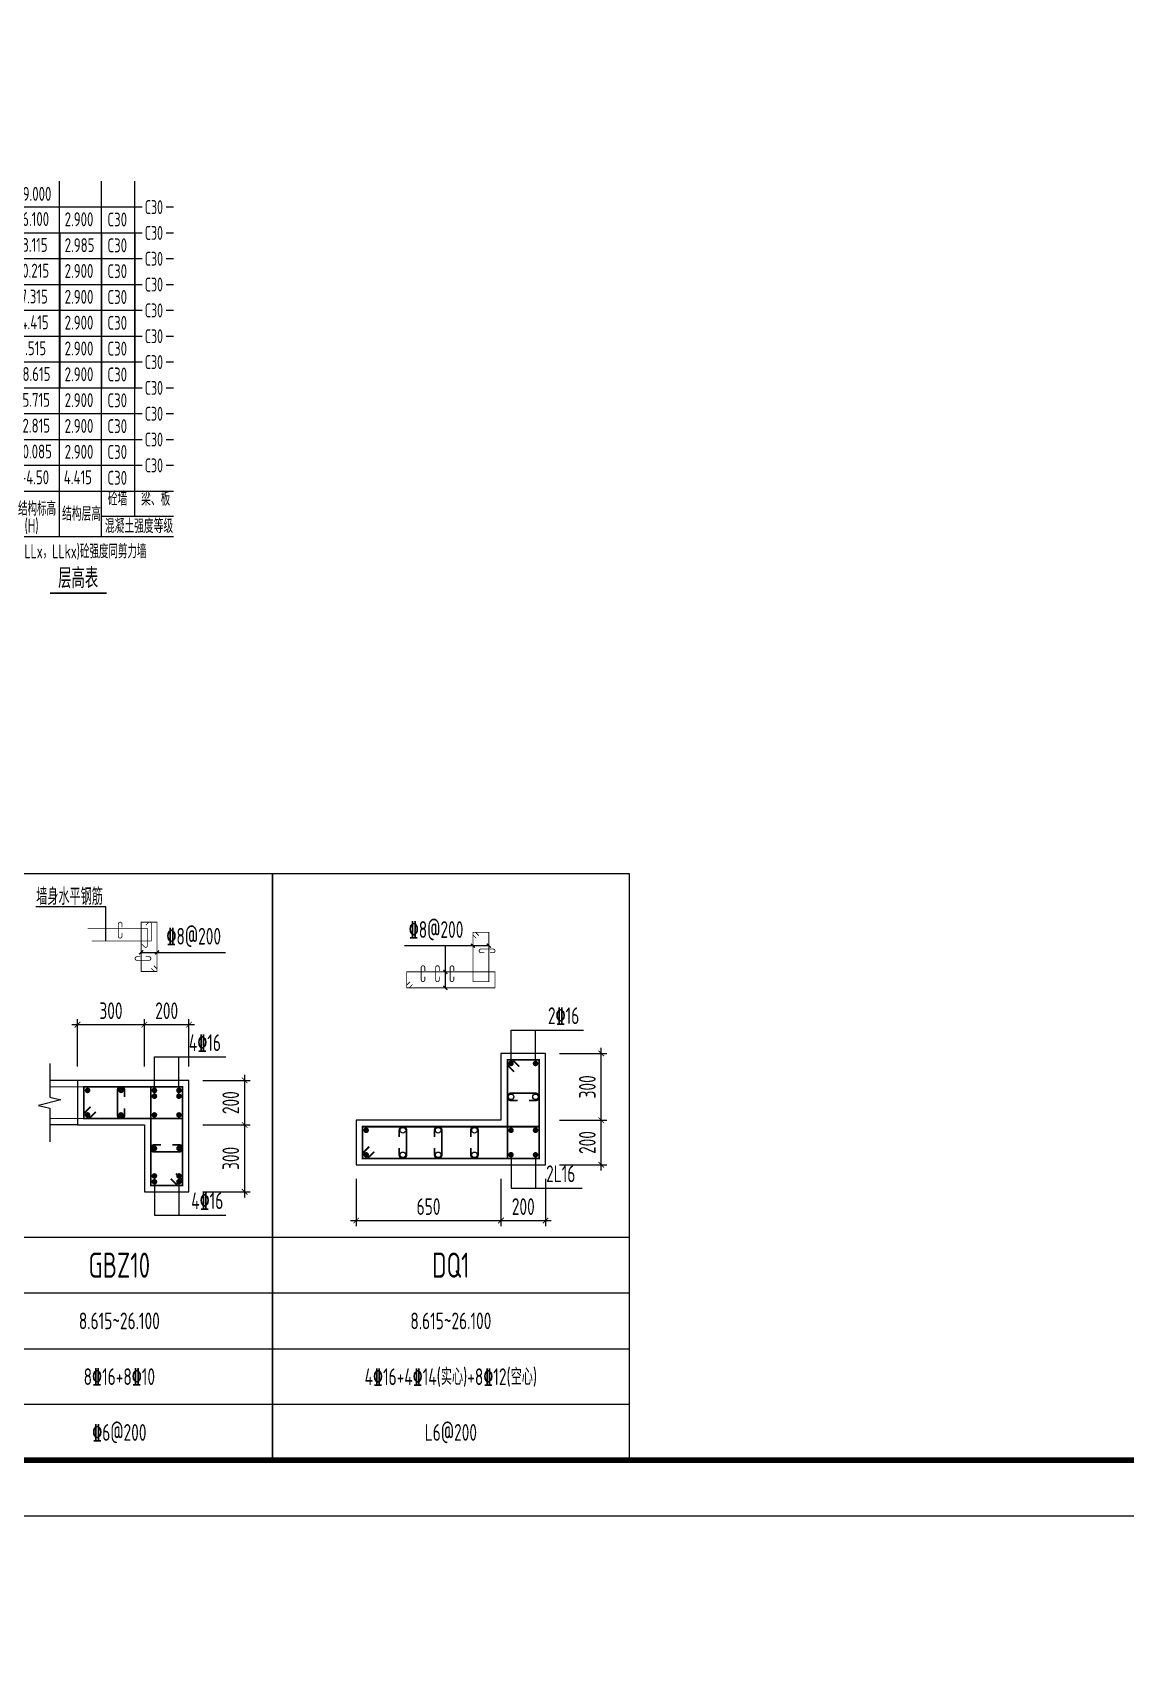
# Model space of a CAD drawing. Extents: x 826826 to 1642106, y -156213 to 399140.
# Drawn here: x 1212855 to 1232476, y 86383 to 115440 of the extents above; entities that cross this region are included whole.
import ezdxf
from ezdxf.enums import TextEntityAlignment as Align

# ---------------------------------------------------------------- set-up
doc = ezdxf.new("R2010")
doc.units = 0
doc.header["$LTSCALE"] = 1000
doc.layers.get('0').update_dxf_attribs({"linetype": 'CONTINUOUS'})
doc.layers.get('DEFPOINTS').update_dxf_attribs({"linetype": 'CONTINUOUS'})
for name, color, linetype in [('-TK', 7, 'CONTINUOUS'), ('COLU_DE_DIM', 3, 'CONTINUOUS'), ('COLU_DE_TH', 7, 'CONTINUOUS'), ('LABEL', 1, 'CONTINUOUS'), ('LINK', 6, 'CONTINUOUS'), ('LINK-INDEX', 6, 'CONTINUOUS'), ('link-墙筋', 6, 'CONTINUOUS'), ('REIN', 6, 'CONTINUOUS'), ('S-0-TEXT', 7, 'CONTINUOUS'), ('S-B表格', 2, 'CONTINUOUS'), ('TAB', 7, 'CONTINUOUS'), ('TAB_TEXT', 7, 'CONTINUOUS'), ('TEXT', 2, 'CONTINUOUS'), ('TEXT25', 2, 'CONTINUOUS'), ('THIN', 7, 'CONTINUOUS'), ('z-计算配筋', 7, 'CONTINUOUS'), ('审核', 1, 'CONTINUOUS')]:
    doc.layers.add(name, color=color, linetype=linetype)
doc.layers.add('7549', color=9, linetype='CONTINUOUS', lineweight=18)
doc.styles.add('TSSD_DIMENSION', font='Tssdeng.shx', dxfattribs={"width": 0.7, "bigfont": 'tssdchn.shx'})
doc.styles.add('TSSD_REIN', font='tssdeng.shx', dxfattribs={"width": 0.7, "height": 300, "bigfont": 'tssdchn.shx'})
doc.dimstyles.new('TSSD_25_100', dxfattribs={"dimtxt": 300, "dimasz": 100, "dimexe": 100, "dimexo": 250, "dimgap": 100, "dimtad": 1, "dimdec": 0, "dimlfac": 0.25, "dimzin": 0, "dimdsep": 46, "dimtxsty": 'TSSD_DIMENSION', "dimblk": 'ARCHTICK', "dimcen": 0, "dimdle": 100, "dimclrt": 7, "dimadec": 0, "dimazin": 0, "dimtfac": 1, "dimtdec": 0, "dimtix": 1, "dimtmove": 2, "dimatfit": 3, "dimldrblk": 'ARCHTICK', "dimfxl": 0, "dimtolj": 1, "dimtzin": 0, "dimarcsym": 0})

# ---------------------------------------------------------------- blocks, each defined once
blk = doc.blocks.new('_ArchTick')
at = {"color": 0, "linetype": 'ByBlock', "const_width": 0.15}
blk.add_lwpolyline([(-0.5, -0.5), (0.5, 0.5)], dxfattribs=at)
blk = doc.blocks.new('*D707')
at = {"layer": 'COLU_DE_DIM', "color": 0, "lineweight": -2}
for p, q in [((1218665, 94869), (1218665, 94019)), ((1221265, 94869), (1221265, 94019)), ((1218565, 94119), (1221365, 94119))]:
    blk.add_line(p, q, dxfattribs=at)
at = {"layer": 'DEFPOINTS', "color": 0}
for p in [(1218665, 95119), (1221265, 95119), (1221265, 94119)]:
    blk.add_point(p, dxfattribs=at)
at = {"layer": 'COLU_DE_DIM', "color": 0, "lineweight": -2, "xscale": 100, "yscale": 100, "zscale": 100, "rotation": 180}
blk.add_blockref('_ArchTick', (1218665, 94119), dxfattribs=at)
at = {"layer": 'COLU_DE_DIM', "color": 0, "lineweight": -2, "xscale": 100, "yscale": 100, "zscale": 100}
blk.add_blockref('_ArchTick', (1221265, 94119), dxfattribs=at)
at = {"layer": 'COLU_DE_DIM', "color": 7, "insert": (1219965, 94369), "char_height": 300, "attachment_point": 5, "style": 'TSSD_DIMENSION'}
blk.add_mtext('\\A1;650', dxfattribs=at)
blk = doc.blocks.new('*D708')
at = {"layer": 'COLU_DE_DIM', "color": 0, "lineweight": -2}
for p, q in [((1221265, 94869), (1221265, 94019)), ((1222065, 94869), (1222065, 94019)), ((1221165, 94119), (1222165, 94119))]:
    blk.add_line(p, q, dxfattribs=at)
at = {"layer": 'DEFPOINTS', "color": 0}
for p in [(1221265, 95119), (1222065, 95119), (1222065, 94119)]:
    blk.add_point(p, dxfattribs=at)
at = {"layer": 'COLU_DE_DIM', "color": 0, "lineweight": -2, "xscale": 100, "yscale": 100, "zscale": 100, "rotation": 180}
blk.add_blockref('_ArchTick', (1221265, 94119), dxfattribs=at)
at = {"layer": 'COLU_DE_DIM', "color": 0, "lineweight": -2, "xscale": 100, "yscale": 100, "zscale": 100}
blk.add_blockref('_ArchTick', (1222065, 94119), dxfattribs=at)
at = {"layer": 'COLU_DE_DIM', "color": 7, "insert": (1221665, 94369), "char_height": 300, "attachment_point": 5, "style": 'TSSD_DIMENSION'}
blk.add_mtext('\\A1;200', dxfattribs=at)
blk = doc.blocks.new('*D709')
at = {"layer": 'COLU_DE_DIM', "color": 0, "lineweight": -2}
for p, q in [((1222315, 95919), (1223165, 95919)), ((1223065, 95019), (1223065, 96019)), ((1222315, 95119), (1223165, 95119))]:
    blk.add_line(p, q, dxfattribs=at)
at = {"layer": 'DEFPOINTS', "color": 0}
for p in [(1222065, 95919), (1223065, 95919), (1222065, 95119)]:
    blk.add_point(p, dxfattribs=at)
at = {"layer": 'COLU_DE_DIM', "color": 0, "lineweight": -2, "xscale": 100, "yscale": 100, "zscale": 100}
for p, rotation in [((1223065, 95919), 90), ((1223065, 95119), 270)]:
    blk.add_blockref('_ArchTick', p, dxfattribs=dict(at, rotation=rotation))
at = {"layer": 'COLU_DE_DIM', "color": 7, "insert": (1222815, 95519), "char_height": 300, "attachment_point": 5, "rotation": 90, "style": 'TSSD_DIMENSION'}
blk.add_mtext('\\A1;200', dxfattribs=at)
blk = doc.blocks.new('*D710')
at = {"layer": 'COLU_DE_DIM', "color": 0, "lineweight": -2}
for p, q in [((1222315, 97118), (1223165, 97118)), ((1223065, 95819), (1223065, 97218)), ((1222315, 95919), (1223165, 95919))]:
    blk.add_line(p, q, dxfattribs=at)
at = {"layer": 'DEFPOINTS', "color": 0}
for p in [(1222065, 97118), (1223065, 97118), (1222065, 95919)]:
    blk.add_point(p, dxfattribs=at)
at = {"layer": 'COLU_DE_DIM', "color": 0, "lineweight": -2, "xscale": 100, "yscale": 100, "zscale": 100}
for p, rotation in [((1223065, 97118), 90), ((1223065, 95919), 270)]:
    blk.add_blockref('_ArchTick', p, dxfattribs=dict(at, rotation=rotation))
at = {"layer": 'COLU_DE_DIM', "color": 7, "insert": (1222815, 96518), "char_height": 300, "attachment_point": 5, "rotation": 90, "style": 'TSSD_DIMENSION'}
blk.add_mtext('\\A1;300', dxfattribs=at)
blk = doc.blocks.new('*D715')
at = {"layer": 'COLU_DE_DIM', "color": 0, "lineweight": -2}
for p, q in [((1213565, 97634), (1214965, 97634)), ((1213665, 96884), (1213665, 97734)), ((1214865, 96884), (1214865, 97734))]:
    blk.add_line(p, q, dxfattribs=at)
at = {"layer": 'DEFPOINTS', "color": 0}
for p in [(1214865, 97634), (1213665, 96634), (1214865, 96634)]:
    blk.add_point(p, dxfattribs=at)
at = {"layer": 'COLU_DE_DIM', "color": 0, "lineweight": -2, "xscale": 100, "yscale": 100, "zscale": 100, "rotation": 180}
blk.add_blockref('_ArchTick', (1213665, 97634), dxfattribs=at)
at = {"layer": 'COLU_DE_DIM', "color": 0, "lineweight": -2, "xscale": 100, "yscale": 100, "zscale": 100}
blk.add_blockref('_ArchTick', (1214865, 97634), dxfattribs=at)
at = {"layer": 'COLU_DE_DIM', "color": 7, "insert": (1214265, 97884), "char_height": 300, "attachment_point": 5, "style": 'TSSD_DIMENSION'}
blk.add_mtext('\\A1;300', dxfattribs=at)
blk = doc.blocks.new('*D716')
at = {"layer": 'COLU_DE_DIM', "color": 0, "lineweight": -2}
for p, q in [((1214765, 97634), (1215765, 97634)), ((1214865, 96884), (1214865, 97734)), ((1215665, 96884), (1215665, 97734))]:
    blk.add_line(p, q, dxfattribs=at)
at = {"layer": 'DEFPOINTS', "color": 0}
for p in [(1215665, 97634), (1214865, 96634), (1215665, 96634)]:
    blk.add_point(p, dxfattribs=at)
at = {"layer": 'COLU_DE_DIM', "color": 0, "lineweight": -2, "xscale": 100, "yscale": 100, "zscale": 100, "rotation": 180}
blk.add_blockref('_ArchTick', (1214865, 97634), dxfattribs=at)
at = {"layer": 'COLU_DE_DIM', "color": 0, "lineweight": -2, "xscale": 100, "yscale": 100, "zscale": 100}
blk.add_blockref('_ArchTick', (1215665, 97634), dxfattribs=at)
at = {"layer": 'COLU_DE_DIM', "color": 7, "insert": (1215265, 97884), "char_height": 300, "attachment_point": 5, "style": 'TSSD_DIMENSION'}
blk.add_mtext('\\A1;200', dxfattribs=at)
blk = doc.blocks.new('*D717')
at = {"layer": 'COLU_DE_DIM', "color": 0, "lineweight": -2}
for p, q in [((1216665, 94535), (1216665, 95934)), ((1215915, 95834), (1216765, 95834)), ((1215915, 94635), (1216765, 94635))]:
    blk.add_line(p, q, dxfattribs=at)
at = {"layer": 'DEFPOINTS', "color": 0}
for p in [(1215665, 95834), (1216665, 95834), (1215665, 94635)]:
    blk.add_point(p, dxfattribs=at)
at = {"layer": 'COLU_DE_DIM', "color": 0, "lineweight": -2, "xscale": 100, "yscale": 100, "zscale": 100}
for p, rotation in [((1216665, 95834), 90), ((1216665, 94635), 270)]:
    blk.add_blockref('_ArchTick', p, dxfattribs=dict(at, rotation=rotation))
at = {"layer": 'COLU_DE_DIM', "color": 7, "insert": (1216415, 95234), "char_height": 300, "attachment_point": 5, "rotation": 90, "style": 'TSSD_DIMENSION'}
blk.add_mtext('\\A1;300', dxfattribs=at)
blk = doc.blocks.new('*D718')
at = {"layer": 'COLU_DE_DIM', "color": 0, "lineweight": -2}
for p, q in [((1215915, 96634), (1216765, 96634)), ((1216665, 95734), (1216665, 96734)), ((1215915, 95834), (1216765, 95834))]:
    blk.add_line(p, q, dxfattribs=at)
at = {"layer": 'DEFPOINTS', "color": 0}
for p in [(1215665, 96634), (1216665, 96634), (1215665, 95834)]:
    blk.add_point(p, dxfattribs=at)
at = {"layer": 'COLU_DE_DIM', "color": 0, "lineweight": -2, "xscale": 100, "yscale": 100, "zscale": 100}
for p, rotation in [((1216665, 96634), 90), ((1216665, 95834), 270)]:
    blk.add_blockref('_ArchTick', p, dxfattribs=dict(at, rotation=rotation))
at = {"layer": 'COLU_DE_DIM', "color": 7, "insert": (1216415, 96234), "char_height": 300, "attachment_point": 5, "rotation": 90, "style": 'TSSD_DIMENSION'}
blk.add_mtext('\\A1;200', dxfattribs=at)
blk = doc.blocks.new('B20200424131938')
at = {"layer": '7549', "const_width": 40}
blk.add_lwpolyline([(417, 3688), (217, 3688), (217, 1834), (417, 1834)], dxfattribs=at)
at = {"layer": 'S-0-TEXT'}
blk.add_lwpolyline([(1641, 0, 27, 27, 0), (2658, 0, 0, 0, 0)], format="xyseb", dxfattribs=at)
at = {"layer": 'S-B表格'}
for p, q in [((952, 1021), (952, 7396)), ((1817, 1021), (1817, 7396)), ((2567, 1021), (2567, 7396)), ((3167, 1385), (3167, 7396)), ((452, 6932), (3167, 6932)), ((452, 6932), (3167, 6932)), ((3167, 6932), (3298, 6932)), ((3167, 6932), (3298, 6932)), ((3167, 6932), (3298, 6932)), ((3731, 6932), (3862, 6932)), ((3731, 6932), (3862, 6932)), ((3731, 6932), (3862, 6932)), ((452, 6469), (3167, 6469)), ((452, 6469), (3167, 6469)), ((3167, 6469), (3298, 6469)), ((3167, 6469), (3298, 6469)), ((3167, 6469), (3298, 6469)), ((3731, 6469), (3862, 6469)), ((3731, 6469), (3862, 6469)), ((3731, 6469), (3862, 6469)), ((452, 6005), (3167, 6005)), ((452, 6005), (3167, 6005)), ((3167, 6005), (3298, 6005)), ((3167, 6005), (3298, 6005)), ((3167, 6005), (3298, 6005)), ((3731, 6005), (3862, 6005)), ((3731, 6005), (3862, 6005)), ((3731, 6005), (3862, 6005)), ((452, 5542), (3167, 5542)), ((452, 5542), (3167, 5542)), ((3167, 5542), (3298, 5542)), ((3167, 5542), (3298, 5542)), ((3167, 5542), (3298, 5542)), ((3731, 5542), (3862, 5542)), ((3731, 5542), (3862, 5542)), ((3731, 5542), (3862, 5542)), ((452, 5078), (3167, 5078)), ((452, 5078), (3167, 5078)), ((3167, 5078), (3298, 5078)), ((3167, 5078), (3298, 5078)), ((3167, 5078), (3298, 5078)), ((3731, 5078), (3862, 5078)), ((3731, 5078), (3862, 5078)), ((3731, 5078), (3862, 5078)), ((452, 4615), (3167, 4615)), ((3167, 4615), (3298, 4615)), ((3731, 4615), (3862, 4615)), ((452, 4151), (3167, 4151)), ((3167, 4151), (3298, 4151)), ((3731, 4151), (3862, 4151)), ((452, 3688), (3167, 3688)), ((3167, 3688), (3298, 3688)), ((3731, 3688), (3862, 3688)), ((452, 3224), (3167, 3224)), ((3167, 3224), (3298, 3224)), ((3731, 3224), (3862, 3224)), ((452, 2761), (3167, 2761)), ((3167, 2761), (3298, 2761)), ((3731, 2761), (3862, 2761)), ((452, 2297), (3167, 2297)), ((3167, 2297), (3298, 2297)), ((3731, 2297), (3862, 2297)), ((452, 1834), (3167, 1834)), ((452, 1834), (3862, 1834)), ((452, 1834), (2854, 1834)), ((452, 1834), (2854, 1834)), ((2567, 1385), (3862, 1385)), ((452, 1021), (3862, 1021))]:
    blk.add_line(p, q, dxfattribs=at)
at = {"style": 'TSSD_REIN'}
for s, width, p, p2 in [('底', 0.535575, (-3, 3408), (134, 3408)), ('部', 0.530918, (-3, 3100), (134, 3100)), ('加', 0.526341, (-3, 2774), (134, 2774))]:
    blk.add_text(s, height=285, dxfattribs=dict(at, width=width)).set_placement(p, p2, align=Align.FIT)
for s, height, width, p in [('强', 285, 0.535575, (-3, 2477)), ('部', 285, 0.535575, (-13, 2146)), ('位', 285, 0.535575, (-3, 1820)), ('砼墙', 250, 0.7, (2681, 1495)), ('梁、板', 250, 0.7, (3279, 1495))]:
    blk.add_text(s, height=height, dxfattribs=dict(at, width=width)).set_placement(p, align=Align.BOTTOM_LEFT)
for s, width, p in [('楼层号', 0.7, (405, 1299)), ('结构标高', 0.65, (1070, 1392)), ('结构层高', 0.7, (1860, 1299)), ('(H)', 0.65, (1188, 1086)), ('混凝土强度等级', 0.7, (2629, 1080))]:
    blk.add_text(s, height=250, dxfattribs=dict(at, width=width)).set_placement(p)
at = {"layer": 'S-0-TEXT', "style": 'TSSD_REIN', "width": 0.7}
blk.add_text('层高表', height=360, dxfattribs=at).set_placement((1790, 90))
at = {"layer": 'S-B表格', "style": 'TSSD_REIN'}
for s, width, p in [('构架', 0.65, (503, 7039)), ('29.000', 0.7, (1039, 7042)), ('C30', 0.65, (3345, 6804)), ('屋顶', 0.65, (503, 6575)), ('26.100', 0.7, (1031, 6590)), ('2.900', 0.7, (1907, 6585)), ('C30', 0.7, (2675, 6581)), ('C30', 0.65, (3345, 6341)), ('9', 0.7, (642, 6123)), ('23.115', 0.7, (1031, 6126)), ('2.985', 0.7, (1907, 6121)), ('C30', 0.7, (2675, 6118)), ('C30', 0.65, (3345, 5877)), ('8', 0.7, (642, 5660)), ('20.215', 0.7, (1031, 5663)), ('2.900', 0.7, (1907, 5658)), ('C30', 0.7, (2675, 5654)), ('C30', 0.65, (3345, 5414)), ('7', 0.7, (642, 5196)), ('17.315', 0.7, (1031, 5199)), ('2.900', 0.7, (1907, 5194)), ('C30', 0.7, (2675, 5191)), ('6', 0.7, (642, 4733)), ('14.415', 0.7, (1031, 4736)), ('2.900', 0.7, (1907, 4731)), ('C30', 0.7, (2675, 4727)), ('C30', 0.65, (3345, 4950)), ('C30', 0.65, (3345, 4487)), ('5', 0.7, (642, 4269)), ('11.515', 0.7, (1031, 4272)), ('2.900', 0.7, (1907, 4267)), ('C30', 0.7, (2675, 4264)), ('C30', 0.65, (3345, 4023)), ('4', 0.7, (642, 3806)), ('8.615', 0.7, (1150, 3809)), ('2.900', 0.7, (1907, 3804)), ('C30', 0.7, (2675, 3800)), ('C30', 0.65, (3345, 3560)), ('3', 0.7, (642, 3342)), ('5.715', 0.7, (1150, 3345)), ('2.900', 0.7, (1907, 3340)), ('C30', 0.7, (2675, 3337)), ('C30', 0.65, (3345, 3096)), ('2', 0.7, (642, 2879)), ('2.815', 0.7, (1150, 2882)), ('2.900', 0.7, (1907, 2877)), ('C30', 0.7, (2675, 2873)), ('1', 0.7, (642, 2415)), ('-0.085', 0.7, (1038, 2418)), ('2.900', 0.7, (1907, 2413)), ('C30', 0.7, (2675, 2410)), ('C30', 0.65, (3345, 2633)), ('C30', 0.65, (3345, 2169)), ('基础', 0.7, (545, 1974)), ('-4.50', 0.7, (1103, 1955)), ('4.415', 0.7, (1891, 1955)), ('C30', 0.7, (2675, 1946))]:
    blk.add_text(s, height=250, dxfattribs=dict(at, width=width)).set_placement(p)
at = {"layer": 'TEXT', "style": 'TSSD_REIN', "width": 0.65}
blk.add_text('注：连梁(LLx，LLkx)砼强度同剪力墙', height=250, dxfattribs=at).set_placement((443, 627))
blk = doc.blocks.new('A1')
blk.add_lwpolyline([(0, 59400), (0, 0), (84100, 0), (84100, 59400)], close=True)
at = {"const_width": 100}
blk.add_lwpolyline([(2500, 58400), (2500, 1000), (83100, 1000), (83100, 58400)], close=True, dxfattribs=at)

msp = doc.modelspace()

# ---------------------------------------------------------------- linework, layer by layer
at = {"layer": 'COLU_DE_TH'}
for points in [[(1222065.1, 95118.54), (1222065.1, 97118.2), (1221265.1, 97118.2), (1221265.1, 95918.54), (1218665.2, 95918.54), (1218665.2, 95118.54), (1222065.1, 95118.54)], [(1213665.2, 96634.23), (1213665.2, 95834.23), (1214865.2, 95834.23), (1214865.2, 94634.58), (1215665.2, 94634.57), (1215665.2, 96634.23), (1213665.2, 96634.23)]]:
    msp.add_lwpolyline(points, close=True, dxfattribs=at)
at = {"layer": 'LABEL'}
for p, q in [((1214807.7, 98931.05), (1216320.2, 98931.05)), ((1221047.63, 99051.09), (1219535.13, 99051.09)), ((1221445.1, 97538.2), (1222747.07, 97538.2)), ((1221445.1, 96938.2), (1221445.1, 97538.2)), ((1221885.1, 96938.2), (1221885.1, 97538.2)), ((1215045.2, 97054.23), (1216325.2, 97054.23)), ((1215045.2, 96350.76), (1215045.2, 97054.23)), ((1215485.2, 96350.76), (1215485.2, 97054.23)), ((1221445.1, 95298.54), (1221445.1, 94698.54)), ((1221885.1, 95298.54), (1221885.1, 94698.54)), ((1215045.2, 94919.38), (1215045.2, 94214.57)), ((1215485.2, 94919.38), (1215485.2, 94214.57)), ((1221445.1, 94698.54), (1222725.1, 94698.54)), ((1215045.2, 94214.57), (1216325.2, 94214.57))]:
    msp.add_line(p, q, dxfattribs=at)
at = {"layer": 'LABEL', "const_width": 25}
for points in [[(1220798, 99015.74), (1220727.25, 99086.45)], [(1221083, 99015.74), (1221012.25, 99086.45)], [(1214772.31, 98895.7), (1214843.06, 98966.41)], [(1215057.31, 98895.7), (1215128.06, 98966.41)], [(1220303.54, 98545.3), (1220232.79, 98616.01)], [(1220303.54, 98260.3), (1220232.79, 98331.01)]]:
    msp.add_lwpolyline(points, dxfattribs=at)
at = {"layer": 'LABEL'}
msp.add_lwpolyline([(1220268.17, 98295.65), (1220268.17, 99051.09)], dxfattribs=at)
at = {"layer": 'LINK', "const_width": 30}
for points in [[(1221500.1, 96791.27), (1221380.1, 96911.27), (1221380.1, 97003.2), (1221950.1, 97003.2), (1221950.1, 95233.54), (1221380.1, 95233.54), (1221380.1, 97003.2), (1221472.02, 97003.2), (1221592.02, 96883.2)], [(1213992.12, 96069.23), (1213872.12, 95949.23), (1213780.2, 95949.23), (1213780.2, 96519.23), (1215550.2, 96519.23), (1215550.2, 95949.23), (1213780.2, 95949.23), (1213780.2, 96041.15), (1213900.2, 96161.15)], [(1215430.2, 94961.5), (1215550.2, 94841.5), (1215550.2, 94749.57), (1214980.2, 94749.58), (1214980.2, 96519.23), (1215550.2, 96519.23), (1215550.2, 94749.57), (1215458.27, 94749.58), (1215338.27, 94869.58)], [(1218992.12, 95353.54), (1218872.12, 95233.54), (1218780.2, 95233.54), (1218780.2, 95803.54), (1221950.1, 95803.54), (1221950.1, 95233.54), (1218780.2, 95233.54), (1218780.2, 95325.46), (1218900.2, 95445.46)]]:
    msp.add_lwpolyline(points, dxfattribs=at)
for points in [[(1214510.2, 96334.23), (1214510.2, 96454.23, 1), (1214380.2, 96454.23), (1214380.2, 96014.23, 1), (1214510.2, 96014.23), (1214510.2, 96134.23)], [(1221765.1, 96273.37), (1221885.1, 96273.37, 1), (1221885.1, 96403.37), (1221445.1, 96403.37, 1), (1221445.1, 96273.37), (1221565.1, 96273.37)], [(1219439.48, 95418.54), (1219439.48, 95298.54, 1), (1219569.48, 95298.54), (1219569.48, 95738.54, 1), (1219439.48, 95738.54), (1219439.48, 95618.54)], [(1220072.91, 95418.54), (1220072.91, 95298.54, 1), (1220202.91, 95298.54), (1220202.91, 95738.54, 1), (1220072.91, 95738.54), (1220072.91, 95618.54)], [(1220724.18, 95418.54), (1220724.18, 95298.54, 1), (1220854.18, 95298.54), (1220854.18, 95738.54, 1), (1220724.18, 95738.54), (1220724.18, 95618.54)], [(1215165.2, 95479.4), (1215045.2, 95479.4, 1), (1215045.2, 95349.4), (1215485.2, 95349.4, 1), (1215485.2, 95479.4), (1215365.2, 95479.4)]]:
    msp.add_lwpolyline(points, format="xyb", dxfattribs=at)
at = {"layer": 'LINK-INDEX', "const_width": 15}
for points in [[(1214462.7, 99380.01), (1214462.7, 99440.01, 1), (1214397.7, 99440.01), (1214397.7, 99220.01, 1), (1214462.7, 99220.01), (1214462.7, 99280.01)], [(1214790.2, 98853.55), (1214730.2, 98853.55, 1), (1214730.2, 98788.55), (1214950.2, 98788.55, 1), (1214950.2, 98853.55), (1214890.2, 98853.55)], [(1221065.12, 98925.57), (1221125.12, 98925.57, 1), (1221125.12, 98990.57), (1220905.12, 98990.57, 1), (1220905.12, 98925.57), (1220965.12, 98925.57)], [(1219897.66, 98598.15), (1219897.66, 98658.15, 1), (1219832.66, 98658.15), (1219832.66, 98438.15, 1), (1219897.66, 98438.15), (1219897.66, 98498.15)], [(1220157.65, 98598.15), (1220157.65, 98658.15, 1), (1220092.65, 98658.15), (1220092.65, 98438.15, 1), (1220157.65, 98438.15), (1220157.65, 98498.15)], [(1220417.64, 98598.15), (1220417.64, 98658.15, 1), (1220352.64, 98658.15), (1220352.64, 98438.15, 1), (1220417.64, 98438.15), (1220417.64, 98498.15)]]:
    msp.add_lwpolyline(points, format="xyb", dxfattribs=at)
for points in [[(1215032.7, 98693.64), (1215092.7, 98633.64), (1215092.7, 98587.68), (1214807.7, 98587.68), (1214807.7, 99472.51), (1215092.7, 99472.51), (1215092.7, 98587.68), (1215046.74, 98587.68), (1214986.74, 98647.68)], [(1220822.62, 99184.52), (1220762.62, 99244.52), (1220762.62, 99290.48), (1221047.62, 99290.48), (1221047.62, 98405.65), (1220762.62, 98405.65), (1220762.62, 99290.48), (1220808.59, 99290.48), (1220868.59, 99230.48)], [(1219678.64, 98355.65), (1219618.64, 98295.65), (1219572.67, 98295.65), (1219572.67, 98580.65), (1221157.62, 98580.65), (1221157.62, 98295.65), (1219572.67, 98295.65), (1219572.67, 98341.62), (1219632.67, 98401.62)]]:
    msp.add_lwpolyline(points, dxfattribs=at)
at = {"layer": 'LINK-INDEX', "color": 1, "const_width": 20}
for points in [[(1213880.2, 96519.23), (1213165.2, 96519.23)], [(1213880.2, 95949.23), (1213165.2, 95949.23)]]:
    msp.add_lwpolyline(points, dxfattribs=at)
at = {"layer": 'link-墙筋', "color": 152, "const_width": 12.5}
for points in [[(1213918.57, 99132.67), (1214988.57, 99132.67), (1214988.57, 99448.35, 0.41421356), (1214964.57, 99472.35), (1214956.08, 99472.35, 0.19891237), (1214939.11, 99465.32), (1214893.15, 99419.35)], [(1213847.7, 99362.51), (1214917.7, 99362.51), (1214917.7, 99046.83, -0.41421356), (1214893.7, 99022.83), (1214885.21, 99022.83, -0.19891237), (1214868.24, 99029.86), (1214822.28, 99075.82)]]:
    msp.add_lwpolyline(points, format="xyb", dxfattribs=at)
at = {"layer": 'REIN', "const_width": 50}
for points in [[(1221420.1, 96938.2, 1), (1221470.1, 96938.2, 1), (1221420.1, 96938.2)], [(1221860.1, 96938.2, 1), (1221910.1, 96938.2, 1), (1221860.1, 96938.2)], [(1213820.2, 96454.23, 1), (1213870.2, 96454.23, 1), (1213820.2, 96454.23)], [(1214420.2, 96454.23, 1), (1214470.2, 96454.23, 1), (1214420.2, 96454.23)], [(1215020.2, 96454.23, 1), (1215070.2, 96454.23, 1), (1215020.2, 96454.23)], [(1215460.2, 96454.23, 1), (1215510.2, 96454.23, 1), (1215460.2, 96454.23)], [(1215020.2, 96350.76, 1), (1215070.2, 96350.76, 1), (1215020.2, 96350.76)], [(1215460.2, 96350.76, 1), (1215510.2, 96350.76, 1), (1215460.2, 96350.76)], [(1213820.2, 96014.23, 1), (1213870.2, 96014.23, 1), (1213820.2, 96014.23)], [(1214420.2, 96014.23, 1), (1214470.2, 96014.23, 1), (1214420.2, 96014.23)], [(1215020.2, 96014.23, 1), (1215070.2, 96014.23, 1), (1215020.2, 96014.23)], [(1215460.2, 96014.23, 1), (1215510.2, 96014.23, 1), (1215460.2, 96014.23)], [(1218820.2, 95738.54, 1), (1218870.2, 95738.54, 1), (1218820.2, 95738.54)], [(1221420.1, 95738.54, 1), (1221470.1, 95738.54, 1), (1221420.1, 95738.54)], [(1221860.1, 95738.54, 1), (1221910.1, 95738.54, 1), (1221860.1, 95738.54)], [(1215020.2, 95414.4, 1), (1215070.2, 95414.4, 1), (1215020.2, 95414.4)], [(1215460.2, 95414.4, 1), (1215510.2, 95414.4, 1), (1215460.2, 95414.4)], [(1218820.2, 95298.54, 1), (1218870.2, 95298.54, 1), (1218820.2, 95298.54)], [(1221420.1, 95298.54, 1), (1221470.1, 95298.54, 1), (1221420.1, 95298.54)], [(1221860.1, 95298.54, 1), (1221910.1, 95298.54, 1), (1221860.1, 95298.54)], [(1215020.2, 94919.38, 1), (1215070.2, 94919.38, 1), (1215020.2, 94919.38)], [(1215020.2, 94814.58, 1), (1215070.2, 94814.58, 1), (1215020.2, 94814.58)], [(1215460.2, 94919.38, 1), (1215510.2, 94919.38, 1), (1215460.2, 94919.38)], [(1215460.2, 94814.57, 1), (1215510.2, 94814.57, 1), (1215460.2, 94814.57)]]:
    msp.add_lwpolyline(points, format="xyb", close=True, dxfattribs=at)
at = {"layer": 'REIN'}
for centre in [(1221445.1, 96338.37), (1221885.1, 96338.37), (1219504.48, 95738.54), (1220137.91, 95738.54), (1220789.18, 95738.54), (1219504.48, 95298.54), (1220137.91, 95298.54), (1220789.18, 95298.54)]:
    msp.add_circle(centre, 50, dxfattribs=at)
at = {"layer": 'S-B表格', "color": 6, "linetype": 'ByBlock', "ltscale": 0.5, "const_width": 30}
for points in [[(1213344.61, 109063.59), (1213344.61, 111844.59)], [(1214094.25, 109063.59), (1214094.25, 111844.59)], [(1214694.25, 109063.59), (1214694.25, 111844.59)]]:
    msp.add_lwpolyline(points, dxfattribs=at)
at = {"layer": 'TAB'}
for points in [[(1211665.2, 100348.09), (1217165.2, 100348.09), (1217165.2, 89818.54), (1211665.2, 89818.54), (1211665.2, 100348.09), (1211665.2, 93818.54), (1217165.2, 93818.54), (1217165.2, 92818.54), (1211665.2, 92818.54), (1211665.2, 91818.54), (1217165.2, 91818.54), (1217165.2, 90818.54), (1211665.2, 90818.54)], [(1217165.2, 100348.09), (1223565.1, 100348.09), (1223565.1, 89818.54), (1217165.2, 89818.54), (1217165.2, 100348.09), (1217165.2, 93818.54), (1223565.1, 93818.54), (1223565.1, 92818.54), (1217165.2, 92818.54), (1217165.2, 91818.54), (1223565.1, 91818.54), (1223565.1, 90818.54), (1217165.2, 90818.54)]]:
    msp.add_lwpolyline(points, dxfattribs=at)
at = {"layer": 'THIN'}
for p, q in [((1213665.2, 96634.23), (1213165.2, 96634.23)), ((1213665.2, 95834.23), (1213165.2, 95834.23))]:
    msp.add_line(p, q, dxfattribs=at)
msp.add_lwpolyline([(1213165.2, 96934.23), (1213165.2, 96334.23), (1213365.2, 96284.23), (1212965.2, 96184.23), (1213165.2, 96134.23), (1213165.2, 95534.23)], dxfattribs=at)
at = {"layer": 'z-计算配筋'}
for p, q in [((1214172.6, 99750.35), (1212917.96, 99750.35)), ((1214172.6, 99132.67), (1214172.6, 99750.35))]:
    msp.add_line(p, q, dxfattribs=at)
at = {"layer": '审核', "const_width": 5}
msp.add_lwpolyline([(852711.89, 377338, -0.57735027), (928228.61, 377338, -0.57735027), (1003745.32, 377338, -0.57735027), (1079262.03, 377338, -0.57735027), (1154778.74, 377338, -0.57735027), (1230295.46, 377338, -0.57735027), (1230295.46, 301821.29, -0.57735027), (1230295.46, 226304.57, -0.57735027), (1230295.46, 150787.86, -0.57735027), (1230295.46, 75271.15, -0.57735027), (1230295.46, -245.56, -0.57735027), (1154778.74, -245.56, -0.57735027), (1079262.03, -245.56, -0.57735027), (1003745.32, -245.56, -0.57735027), (928228.61, -245.56, -0.57735027), (852711.89, -245.56, -0.57735027), (852711.89, 75271.15, -0.57735027), (852711.89, 150787.86, -0.57735027), (852711.89, 226304.57, -0.57735027), (852711.89, 301821.29, -0.57735027), (852711.89, 377338, -0.57735027), (852711.89, 377338, -0.57735027)], format="xyb", dxfattribs=at)

# ---------------------------------------------------------------- block references
at = {"layer": '-TK'}
msp.add_blockref('A1', (1156964.92, 88818.54), dxfattribs=at)
at = {"layer": 'S-B表格'}
msp.add_blockref('B20200424131938', (1211527.33, 105375.99), dxfattribs=at)

# ---------------------------------------------------------------- texts
at = {"layer": 'TAB_TEXT', "style": 'TSSD_REIN', "width": 0.7}
for s, height, p in [('GBZ10', 450, (1214415.2, 93318.54)), ('DQ1', 450, (1220365.15, 93318.54)), ('8.615~26.100', 300, (1214415.2, 92318.54)), ('8.615~26.100', 300, (1220365.15, 92318.54)), ('%%1326@200', 300, (1214415.2, 90318.54)), ('L6@200', 300, (1220365.15, 90318.54))]:
    msp.add_text(s, height=height, dxfattribs=at).set_placement(p, align=Align.MIDDLE)
at = {"layer": 'TAB_TEXT', "color": 1, "style": 'TSSD_REIN', "width": 0.7}
for s, p in [('8%%13216+8%%13210', (1214415.2, 91318.54)), ('4%%13216+4%%13214(实心)+8%%13212(空心)', (1220365.15, 91318.54))]:
    msp.add_text(s, height=300, dxfattribs=at).set_placement(p, align=Align.MIDDLE)
at = {"layer": 'TEXT25', "style": 'TSSD_REIN', "width": 0.7}
for p in [(1215260.2, 98981.05), (1219609.75, 99101.09)]:
    msp.add_text('%%1328@200', height=300, dxfattribs=at).set_placement(p, align=Align.BOTTOM_LEFT)
at = {"layer": 'TEXT25', "color": 1, "style": 'TSSD_REIN', "width": 0.7}
for s, rotation, p in [('2%%13216', 0.000002, (1222107.89, 97554.25)), ('4%%13216', 0.000002, (1215663.66, 97070.28)), ('2L16', 359.999998, (1222074.14, 94718.42)), ('4%%13216', 359.999998, (1215705.93, 94234.46))]:
    msp.add_text(s, height=300, rotation=rotation, dxfattribs=at).set_placement(p, align=Align.BOTTOM_LEFT)
at = {"layer": 'z-计算配筋', "style": 'TSSD_REIN', "width": 0.7}
msp.add_text('墙身水平钢筋', height=300, dxfattribs=at).set_placement((1213521.39, 99933.37), align=Align.MIDDLE_CENTER)

# ---------------------------------------------------------------- dimensions: what is measured, and where the dimension line sits
at = {"layer": 'COLU_DE_DIM'}
for base, p1, p2, picture, middle in [((1214865.2, 97634.23), (1213665.2, 96634.23), (1214865.2, 96634.23), '*D715', (1214265.2, 97884.23)), ((1215665.2, 97634.23), (1214865.2, 96634.23), (1215665.2, 96634.23), '*D716', (1215265.2, 97884.23)), ((1221265.1, 94118.54), (1218665.2, 95118.54), (1221265.1, 95118.54), '*D707', (1219965.15, 94368.54)), ((1222065.1, 94118.54), (1221265.1, 95118.54), (1222065.1, 95118.54), '*D708', (1221665.1, 94368.54))]:
    dim = msp.add_linear_dim(base=base, p1=p1, p2=p2, dimstyle='TSSD_25_100', dxfattribs=at)
    dim.commit()
    dim.dimension.update_dxf_attribs({"geometry": picture, "text_midpoint": middle})
for base, p1, p2, picture, middle in [((1223065.1, 97118.2), (1222065.1, 95918.54), (1222065.1, 97118.2), '*D710', (1222815.1, 96518.37)), ((1216665.2, 96634.23), (1215665.2, 95834.23), (1215665.2, 96634.23), '*D718', (1216415.2, 96234.23)), ((1216665.2, 95834.23), (1215665.2, 94634.58), (1215665.2, 95834.23), '*D717', (1216415.2, 95234.4)), ((1223065.1, 95918.54), (1222065.1, 95118.54), (1222065.1, 95918.54), '*D709', (1222815.1, 95518.54))]:
    dim = msp.add_linear_dim(base=base, p1=p1, p2=p2, angle=90, dimstyle='TSSD_25_100', dxfattribs=at)
    dim.commit()
    dim.dimension.update_dxf_attribs({"geometry": picture, "text_midpoint": middle})

doc.saveas('drawing.dxf')
